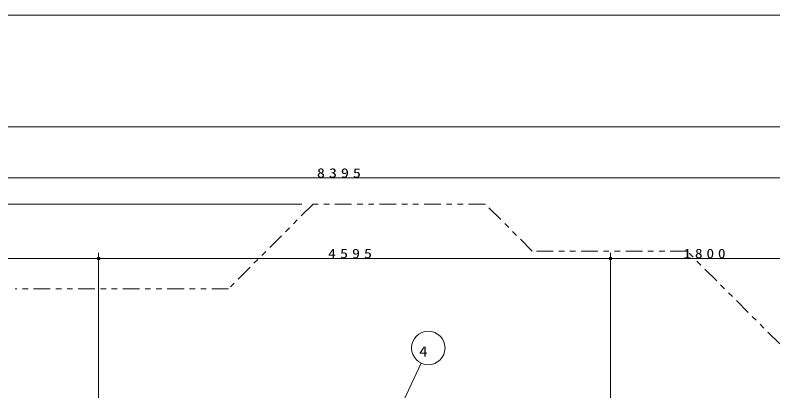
# Model space of a CAD drawing. Units: millimetres on the paper. Extents: x 6 to 426, y -302 to 292.
# Drawn here: x 102.2 to 238.2, y 224.6 to 292 of the extents above; entities that cross this region are included whole.
import ezdxf
from ezdxf.enums import TextEntityAlignment as Align

# ---------------------------------------------------------------- set-up
doc = ezdxf.new("R2010")
doc.units = ezdxf.units.MM
doc.linetypes.add('USER3', pattern=[8, 3, -1, 1, -1, 1, -1])
for name, color, linetype, lineweight in [('0_2', 7, 'Continuous', 13), ('2D', 7, 'Continuous', 13), ('2D_DIMENSION', 7, 'Continuous', 13), ('2D_OUTLINE', 7, 'USER3', 13), ('AM_5', 7, 'Continuous', 13), ('FMT', 7, 'Continuous', 13)]:
    doc.layers.add(name, color=color, linetype=linetype, lineweight=lineweight)
doc.styles.add('ＭＳ ゴシック', font='')
doc.styles.get('ＭＳ ゴシック').set_extended_font_data('MS Gothic')

msp = doc.modelspace()

# ---------------------------------------------------------------- linework, layer by layer
at = {"layer": '0_2'}
for p, q in [((117.216, 248.366), (116.716, 248.366)), ((117.216, 248.366), (117.716, 248.366)), ((209.103, 248.366), (208.603, 248.366)), ((209.103, 248.366), (209.603, 248.366))]:
    msp.add_line(p, q, dxfattribs=at)
for centre in [(117.216, 248.366), (117.216, 248.366), (209.103, 248.366), (209.103, 248.366)]:
    msp.add_circle(centre, 0.25, dxfattribs=at)
at = {"layer": '2D'}
msp.add_line((425.5, 292), (5.5, 292), dxfattribs=at)
at = {"layer": '2D_DIMENSION'}
for p, q in [((77.716, 262.806), (244.626, 262.806)), ((153.709, 258.114), (58.752, 258.114)), ((153.709, 258.114), (69.392, 258.114)), ((117.216, 203.365), (117.216, 249.366)), ((117.216, 203.365), (117.216, 249.366)), ((209.103, 195.15), (209.103, 249.366)), ((209.103, 195.15), (209.103, 249.366)), ((77.716, 248.366), (116.716, 248.366)), ((117.716, 248.366), (208.603, 248.366)), ((209.603, 248.366), (244.626, 248.366))]:
    msp.add_line(p, q, dxfattribs=at)
at = {"layer": '2D_OUTLINE'}
for p, q in [((155.709, 258.114), (140.548, 242.953)), ((186.637, 258.114), (155.709, 258.114)), ((195.061, 249.69), (186.637, 258.114)), ((222.824, 249.69), (195.061, 249.69)), ((245.126, 227.388), (222.824, 249.69)), ((140.548, 242.953), (102.235, 242.953))]:
    msp.add_line(p, q, dxfattribs=at)
at = {"layer": 'AM_5'}
msp.add_line((175.112, 229.614), (171.981, 222.971), dxfattribs=at)
msp.add_circle((176.391, 232.328), 3, dxfattribs=at)
at = {"layer": 'FMT'}
msp.add_line((28, 272), (403, 272), dxfattribs=at)

# ---------------------------------------------------------------- texts
at = {"layer": '2D_DIMENSION', "char_height": 1.686, "attachment_point": 7, "style": 'ＭＳ ゴシック'}
for s, insert in [('\\T1.5;\\W1.25;8395', (156.407, 262.839)), ('\\T1.5;\\W1.25;4595', (158.395, 248.4)), ('\\T1.5;\\W1.2;1800', (222.186, 248.4))]:
    msp.add_mtext(s, dxfattribs=dict(at, insert=insert))
at = {"layer": 'AM_5', "style": 'ＭＳ ゴシック', "width": 1.25}
msp.add_text('4', height=1.833, dxfattribs=at).set_placement((174.724, 230.245), align=Align.BOTTOM_LEFT)

doc.saveas('drawing.dxf')
